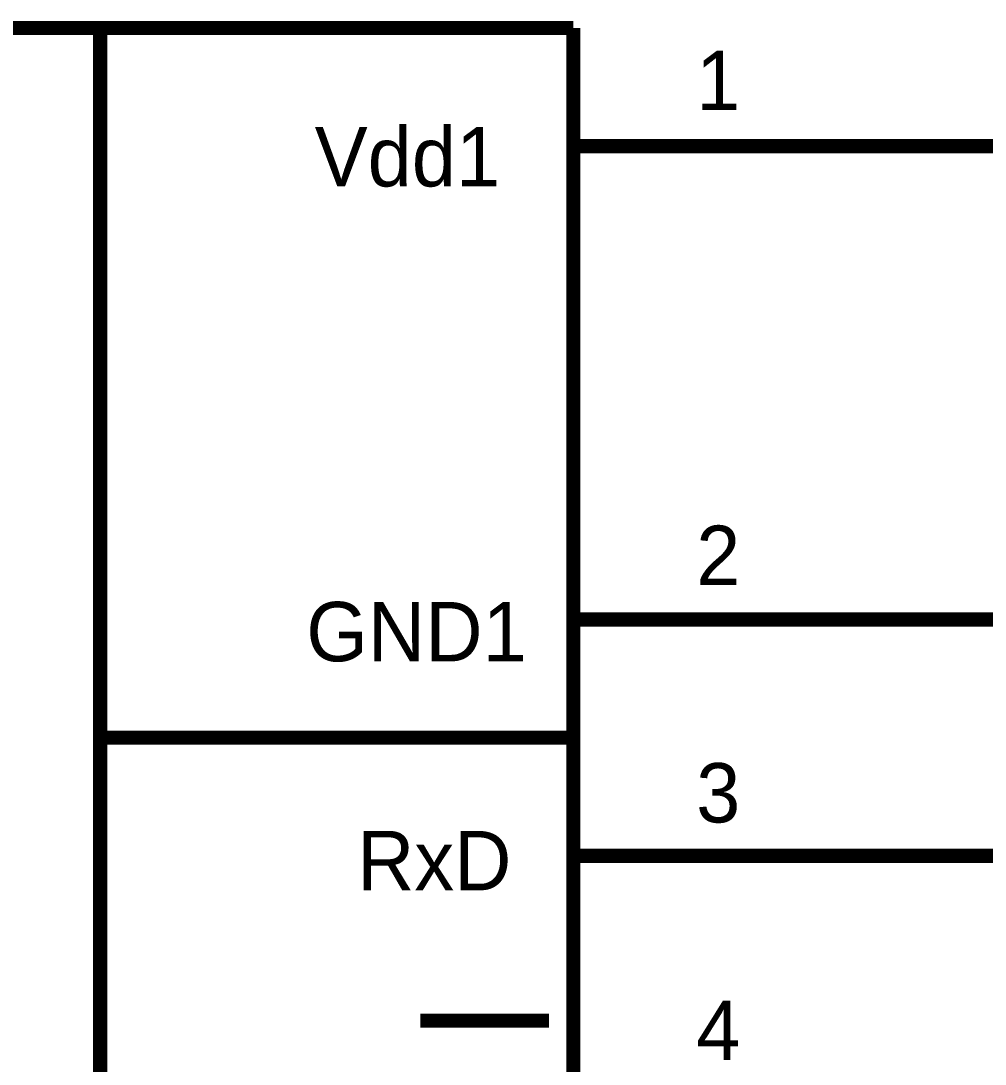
# Model space of a CAD drawing. Header units: inches. Extents: x 0 to 594, y 0 to 420.
# Drawn here: x 173.33 to 193.71, y 98.1 to 120.15 of the extents above; entities that cross this region are included whole.
import ezdxf

# ---------------------------------------------------------------- set-up
doc = ezdxf.new("R2010")
doc.units = ezdxf.units.IN
doc.layers.add('Sheet', color=255, linetype='Continuous')

msp = doc.modelspace()

# ---------------------------------------------------------------- linework, layer by layer
at = {"layer": 'Sheet'}
for points in [[(185.009, 119.995, 0.3, 0.3, 0), (155.007, 119.995, 0.3, 0.3, 0)], [(175.008, 119.995, 0.3, 0.3, 0), (175.008, 74.998, 0.3, 0.3, 0)], [(185.009, 74.998, 0.3, 0.3, 0), (185.009, 119.995, 0.3, 0.3, 0)], [(185.009, 117.498, 0.3, 0.3, 0), (190.004, 117.498, 0.3, 0.3, 0)], [(190.004, 117.498, 0.3, 0.3, 0), (202.502, 117.498, 0.3, 0.3, 0), (207.508, 117.498, 0.3, 0.3, 0)], [(185.009, 107.497, 0.3, 0.3, 0), (190.004, 107.497, 0.3, 0.3, 0)], [(190.004, 107.497, 0.3, 0.3, 0), (202.502, 107.497, 0.3, 0.3, 0), (207.508, 107.497, 0.3, 0.3, 0)], [(175.008, 105, 0.3, 0.3, 0), (185.009, 105, 0.3, 0.3, 0)], [(185.009, 102.503, 0.3, 0.3, 0), (190.004, 102.503, 0.3, 0.3, 0)], [(190.004, 102.503, 0.3, 0.3, 0), (247.5, 102.503, 0.3, 0.3, 0)], [(183.094, 99.02, 0.3, 0.3, 0), (181.773, 99.02, 0.3, 0.3, 0)], [(184.494, 99.02, 0.3, 0.3, 0), (183.094, 99.02, 0.3, 0.3, 0)]]:
    msp.add_lwpolyline(points, format="xyseb", dxfattribs=at)

# ---------------------------------------------------------------- texts
for s, height, p in [('1', 1.254, (187.607, 118.259)), ('Vdd1', 1.2543, (179.544, 116.647)), ('2', 1.254, (187.607, 108.225)), ('GND1', 1.2543, (179.365, 106.613)), ('3', 1.254, (187.607, 103.208)), ('RxD', 1.2543, (180.44, 101.775)), ('4', 1.254, (187.607, 98.191))]:
    msp.add_text(s, height=height, dxfattribs=at).set_placement(p)

doc.saveas('drawing.dxf')
